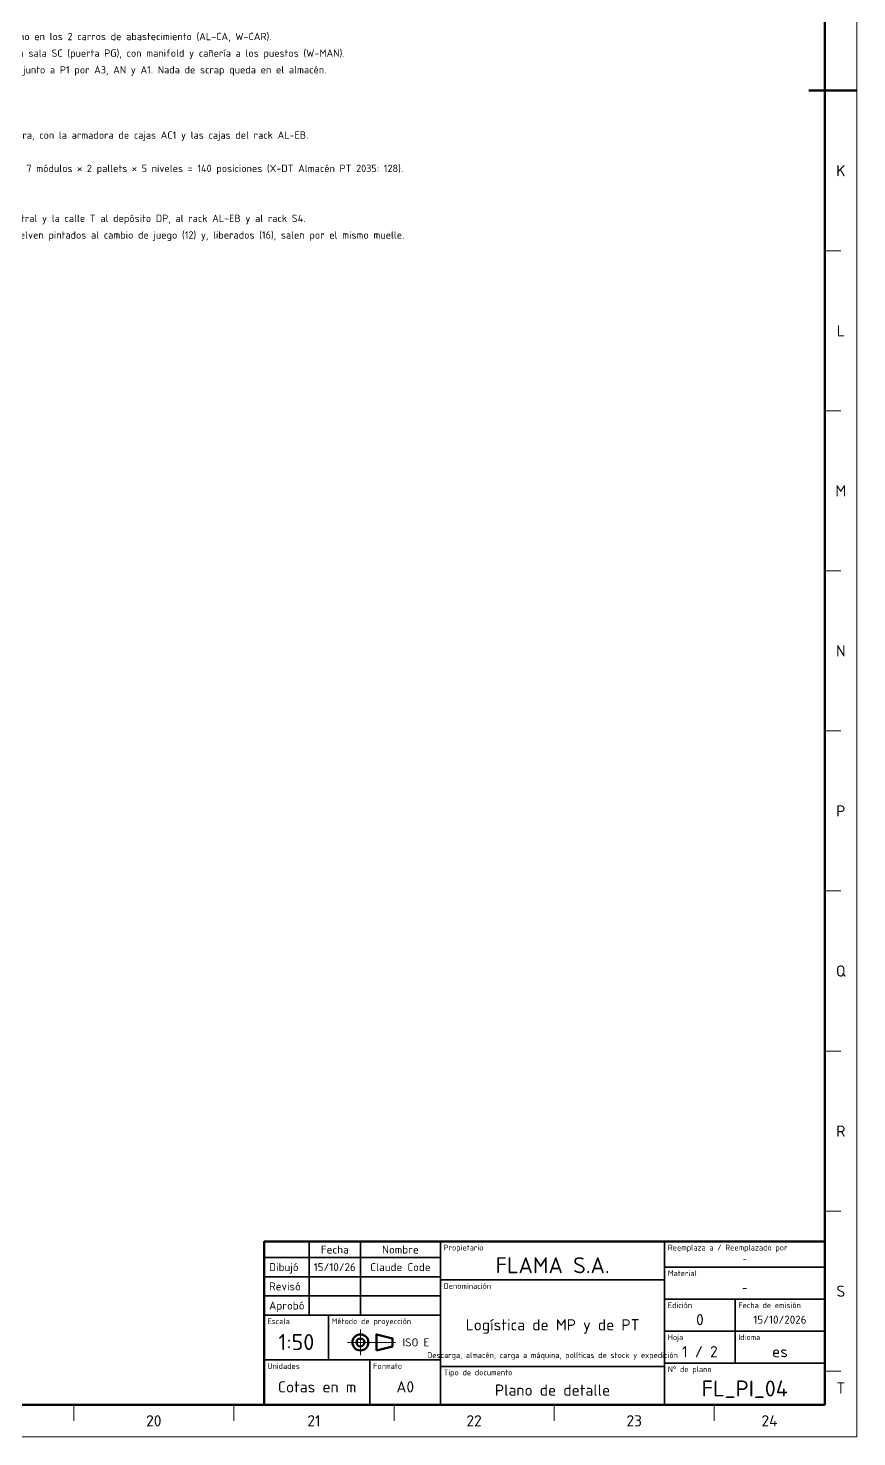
# Model space of a CAD drawing. Header units: millimetres. Extents: x 0 to 2430, y 0 to 841.
# Drawn here: x 930.3 to 1189, y 0 to 440 of the extents above; entities that cross this region are included whole.
import ezdxf
from ezdxf.enums import TextEntityAlignment as Align

# ---------------------------------------------------------------- set-up
doc = ezdxf.new("R2010")
doc.units = ezdxf.units.MM
doc.linetypes.add('IRAM-F-TRAZO-PUNTO', pattern=[20, 15, -2, 1, -2])
for name, color, linetype, lineweight in [('01-VISIBLE', 7, 'CONTINUOUS', 70), ('03-EJE', 1, 'IRAM-F-TRAZO-PUNTO', 18), ('06-TEXTO', 7, 'CONTINUOUS', 25), ('07-RECUADRO', 7, 'CONTINUOUS', 70), ('08-FINA', 5, 'CONTINUOUS', 18), ('10-ROTULO', 7, 'CONTINUOUS', 35), ('11-TEXTO-ROTULO', 7, 'CONTINUOUS', 25), ('A-TEXTO', 7, 'CONTINUOUS', 18)]:
    doc.layers.add(name, color=color, linetype=linetype, lineweight=lineweight)
doc.styles.add('ISO3098', font='isocpeur.ttf')

msp = doc.modelspace()

# ---------------------------------------------------------------- linework, layer by layer
at = {"layer": '01-VISIBLE'}
msp.add_lwpolyline([(1039, 27), (1044, 28.25), (1044, 30.75), (1039, 32)], close=True, dxfattribs=at)
for radius in [2.5, 1.25]:
    msp.add_circle((1034, 29.5), radius, dxfattribs=at)
at = {"layer": '03-EJE'}
for p, q in [((1034, 25.5), (1034, 33.5)), ((1030, 29.5), (1045.5, 29.5))]:
    msp.add_line(p, q, dxfattribs=at)
at = {"layer": '07-RECUADRO'}
msp.add_line((1189, 420.5), (1174, 420.5), dxfattribs=at)
for points in [[(25, 10), (1179, 10), (1179, 831), (25, 831)], [(1004, 10), (1179, 10), (1179, 61), (1004, 61)]]:
    msp.add_lwpolyline(points, close=True, dxfattribs=at)
at = {"layer": '08-FINA'}
for p, q in [((1179, 370.5), (1184, 370.5)), ((1179, 320.5), (1184, 320.5)), ((1179, 270.5), (1184, 270.5)), ((1179, 220.5), (1184, 220.5)), ((1179, 170.5), (1184, 170.5)), ((1179, 120.5), (1184, 120.5)), ((1179, 70.5), (1184, 70.5)), ((1179, 20.5), (1184, 20.5)), ((944.5, 10), (944.5, 5)), ((994.5, 10), (994.5, 5)), ((1044.5, 10), (1044.5, 5)), ((1094.5, 10), (1094.5, 5)), ((1144.5, 10), (1144.5, 5))]:
    msp.add_line(p, q, dxfattribs=at)
msp.add_lwpolyline([(0, 0), (1189, 0), (1189, 841), (0, 841)], close=True, dxfattribs=at)
at = {"layer": '10-ROTULO'}
for points in [[(1004, 56), (1018, 56), (1018, 61), (1004, 61)], [(1018, 56), (1034, 56), (1034, 61), (1018, 61)], [(1034, 56), (1059, 56), (1059, 61), (1034, 61)], [(1059, 49), (1129, 49), (1129, 61), (1059, 61)], [(1129, 53), (1179, 53), (1179, 61), (1129, 61)], [(1004, 50), (1018, 50), (1018, 56), (1004, 56)], [(1018, 50), (1034, 50), (1034, 56), (1018, 56)], [(1034, 50), (1059, 50), (1059, 56), (1034, 56)], [(1129, 43), (1179, 43), (1179, 53), (1129, 53)], [(1004, 44), (1018, 44), (1018, 50), (1004, 50)], [(1018, 44), (1034, 44), (1034, 50), (1018, 50)], [(1034, 44), (1059, 44), (1059, 50), (1034, 50)], [(1059, 22), (1129, 22), (1129, 49), (1059, 49)], [(1004, 38), (1018, 38), (1018, 44), (1004, 44)], [(1018, 38), (1034, 38), (1034, 44), (1018, 44)], [(1034, 38), (1059, 38), (1059, 44), (1034, 44)], [(1129, 33), (1151, 33), (1151, 43), (1129, 43)], [(1151, 33), (1179, 33), (1179, 43), (1151, 43)], [(1004, 24), (1024, 24), (1024, 38), (1004, 38)], [(1024, 24), (1059, 24), (1059, 38), (1024, 38)], [(1129, 23), (1151, 23), (1151, 33), (1129, 33)], [(1151, 23), (1179, 23), (1179, 33), (1151, 33)], [(1004, 10), (1037, 10), (1037, 24), (1004, 24)], [(1037, 10), (1059, 10), (1059, 24), (1037, 24)], [(1129, 10), (1179, 10), (1179, 23), (1129, 23)], [(1059, 10), (1129, 10), (1129, 22), (1059, 22)]]:
    msp.add_lwpolyline(points, close=True, dxfattribs=at)

# ---------------------------------------------------------------- texts
at = {"layer": '06-TEXTO', "style": 'ISO3098'}
for s, p in [('K', (1184, 395.5)), ('L', (1184, 345.5)), ('M', (1184, 295.5)), ('N', (1184, 245.5)), ('P', (1184, 195.5)), ('Q', (1184, 145.5)), ('R', (1184, 95.5)), ('S', (1184, 45.5)), ('T', (1184, 15.25)), ('20', (969.5, 5)), ('21', (1019.5, 5)), ('22', (1069.5, 5)), ('23', (1119.5, 5)), ('24', (1161.75, 5))]:
    msp.add_text(s, height=3.5, dxfattribs=at).set_placement(p, align=Align.MIDDLE_CENTER)
at = {"layer": '11-TEXTO-ROTULO', "style": 'ISO3098'}
for s, height, p in [('Fecha', 2.5, (1026, 58.5)), ('Nombre', 2.5, (1046.5, 58.5)), ('15/10/26', 2.5, (1026, 53)), ('Claude Code', 2.5, (1046.5, 53)), ('FLAMA S.A.', 5, (1094, 53.6)), ('-', 1.8, (1154, 55.6)), ('-', 2.5, (1154, 46.6)), ('Logística de MP y de PT', 3.5, (1094, 35)), ('0', 3.5, (1140, 36.6)), ('15/10/2026', 2.5, (1165, 36.6)), ('1:50', 5, (1014, 29.6)), ('Descarga, almacén, carga a máquina, políticas de stock y expedición', 1.8, (1094, 25.5)), ('1 / 2', 3.5, (1140, 26.6)), ('es', 3.5, (1165, 26.6)), ('FL_PI_04', 5, (1154, 15.1)), ('Cotas en m', 3.5, (1020.5, 15.6)), ('A0', 3.5, (1048, 15.6)), ('Plano de detalle', 3.5, (1094, 14.6))]:
    msp.add_text(s, height=height, dxfattribs=at).set_placement(p, align=Align.MIDDLE_CENTER)
for s, p in [('Propietario', (1060, 60)), ('Reemplaza a / Reemplazado por', (1130, 60)), ('Material', (1130, 52)), ('Denominación', (1060, 48)), ('Edición', (1130, 42)), ('Fecha de emisión', (1152, 42)), ('Escala', (1005, 37)), ('Método de proyección', (1025, 37)), ('Hoja', (1130, 32)), ('Idioma', (1152, 32)), ('Unidades', (1005, 23)), ('Formato', (1038, 23)), ('N° de plano', (1130, 22)), ('Tipo de documento', (1060, 21))]:
    msp.add_text(s, height=1.8, dxfattribs=at).set_placement(p, align=Align.TOP_LEFT)
for s, p in [('Dibujó', (1005.5, 53)), ('Revisó', (1005.5, 47)), ('Aprobó', (1005.5, 41))]:
    msp.add_text(s, height=2.5, dxfattribs=at).set_placement(p, align=Align.MIDDLE_LEFT)
msp.add_text('ISO E', height=2.5, dxfattribs=at).set_placement((1055.5, 29.5), align=Align.MIDDLE_RIGHT)
at = {"layer": 'A-TEXTO', "style": 'ISO3098'}
for s, p in [('Insumos de montaje (AL-MM, AL-MC), identificación (AL-ID), soldadura y granalla (AL-SS): salen una vez por turno en los 2 carros de abastecimiento (AL-CA, W-CAR).', (765, 437.4)), ('Gases: no entran al almacén; los packs de 12 cilindros de Arcal 21 y N2 van a la jaula exterior JG, detrás de la sala SC (puerta PG), con manifold y cañería a los puestos (W-MAN).', (765, 432.2)), ('Scrap: contenedor en cada puesto que lo genera (guillotina, láser, prensa); el autoelevador lo lleva al volquete junto a P1 por A3, AN y A1. Nada de scrap queda en el almacén.', (765, 427)), ('Encajonado en EMB (W-MAN): los terminados al final de la terminación y los vacíos junto a la descarga de pintura, con la armadora de cajas AC1 y las cajas del rack AL-EB.', (765, 406.6)), ('Transpaleta por AT y la calle T hasta el pie del rack (calle T-PT, 5 m); el autoelevador lo ubica: RK1 y RK2 de 7 módulos × 2 pallets × 5 niveles = 140 posiciones (X-DT Almacén PT 2035: 128).', (765, 396.2)), ('Polvo, pintura, embalaje y revendidos llegan por P1 y la cuarentena; el autoelevador los trae por el pasillo central y la calle T al depósito DP, al rack AL-EB y al rack S4.', (765, 380.6)), ('Carros: del pulmón PU-11 (120 carros, W-CAR 11) cruzan el PC por la senda y bajan por la calle T al muelle; vuelven pintados al cambio de juego (12) y, liberados (16), salen por el mismo muelle.', (765, 375.4))]:
    msp.add_text(s, height=2.3, dxfattribs=at).set_placement(p, align=Align.MIDDLE_LEFT)

doc.saveas('drawing.dxf')
